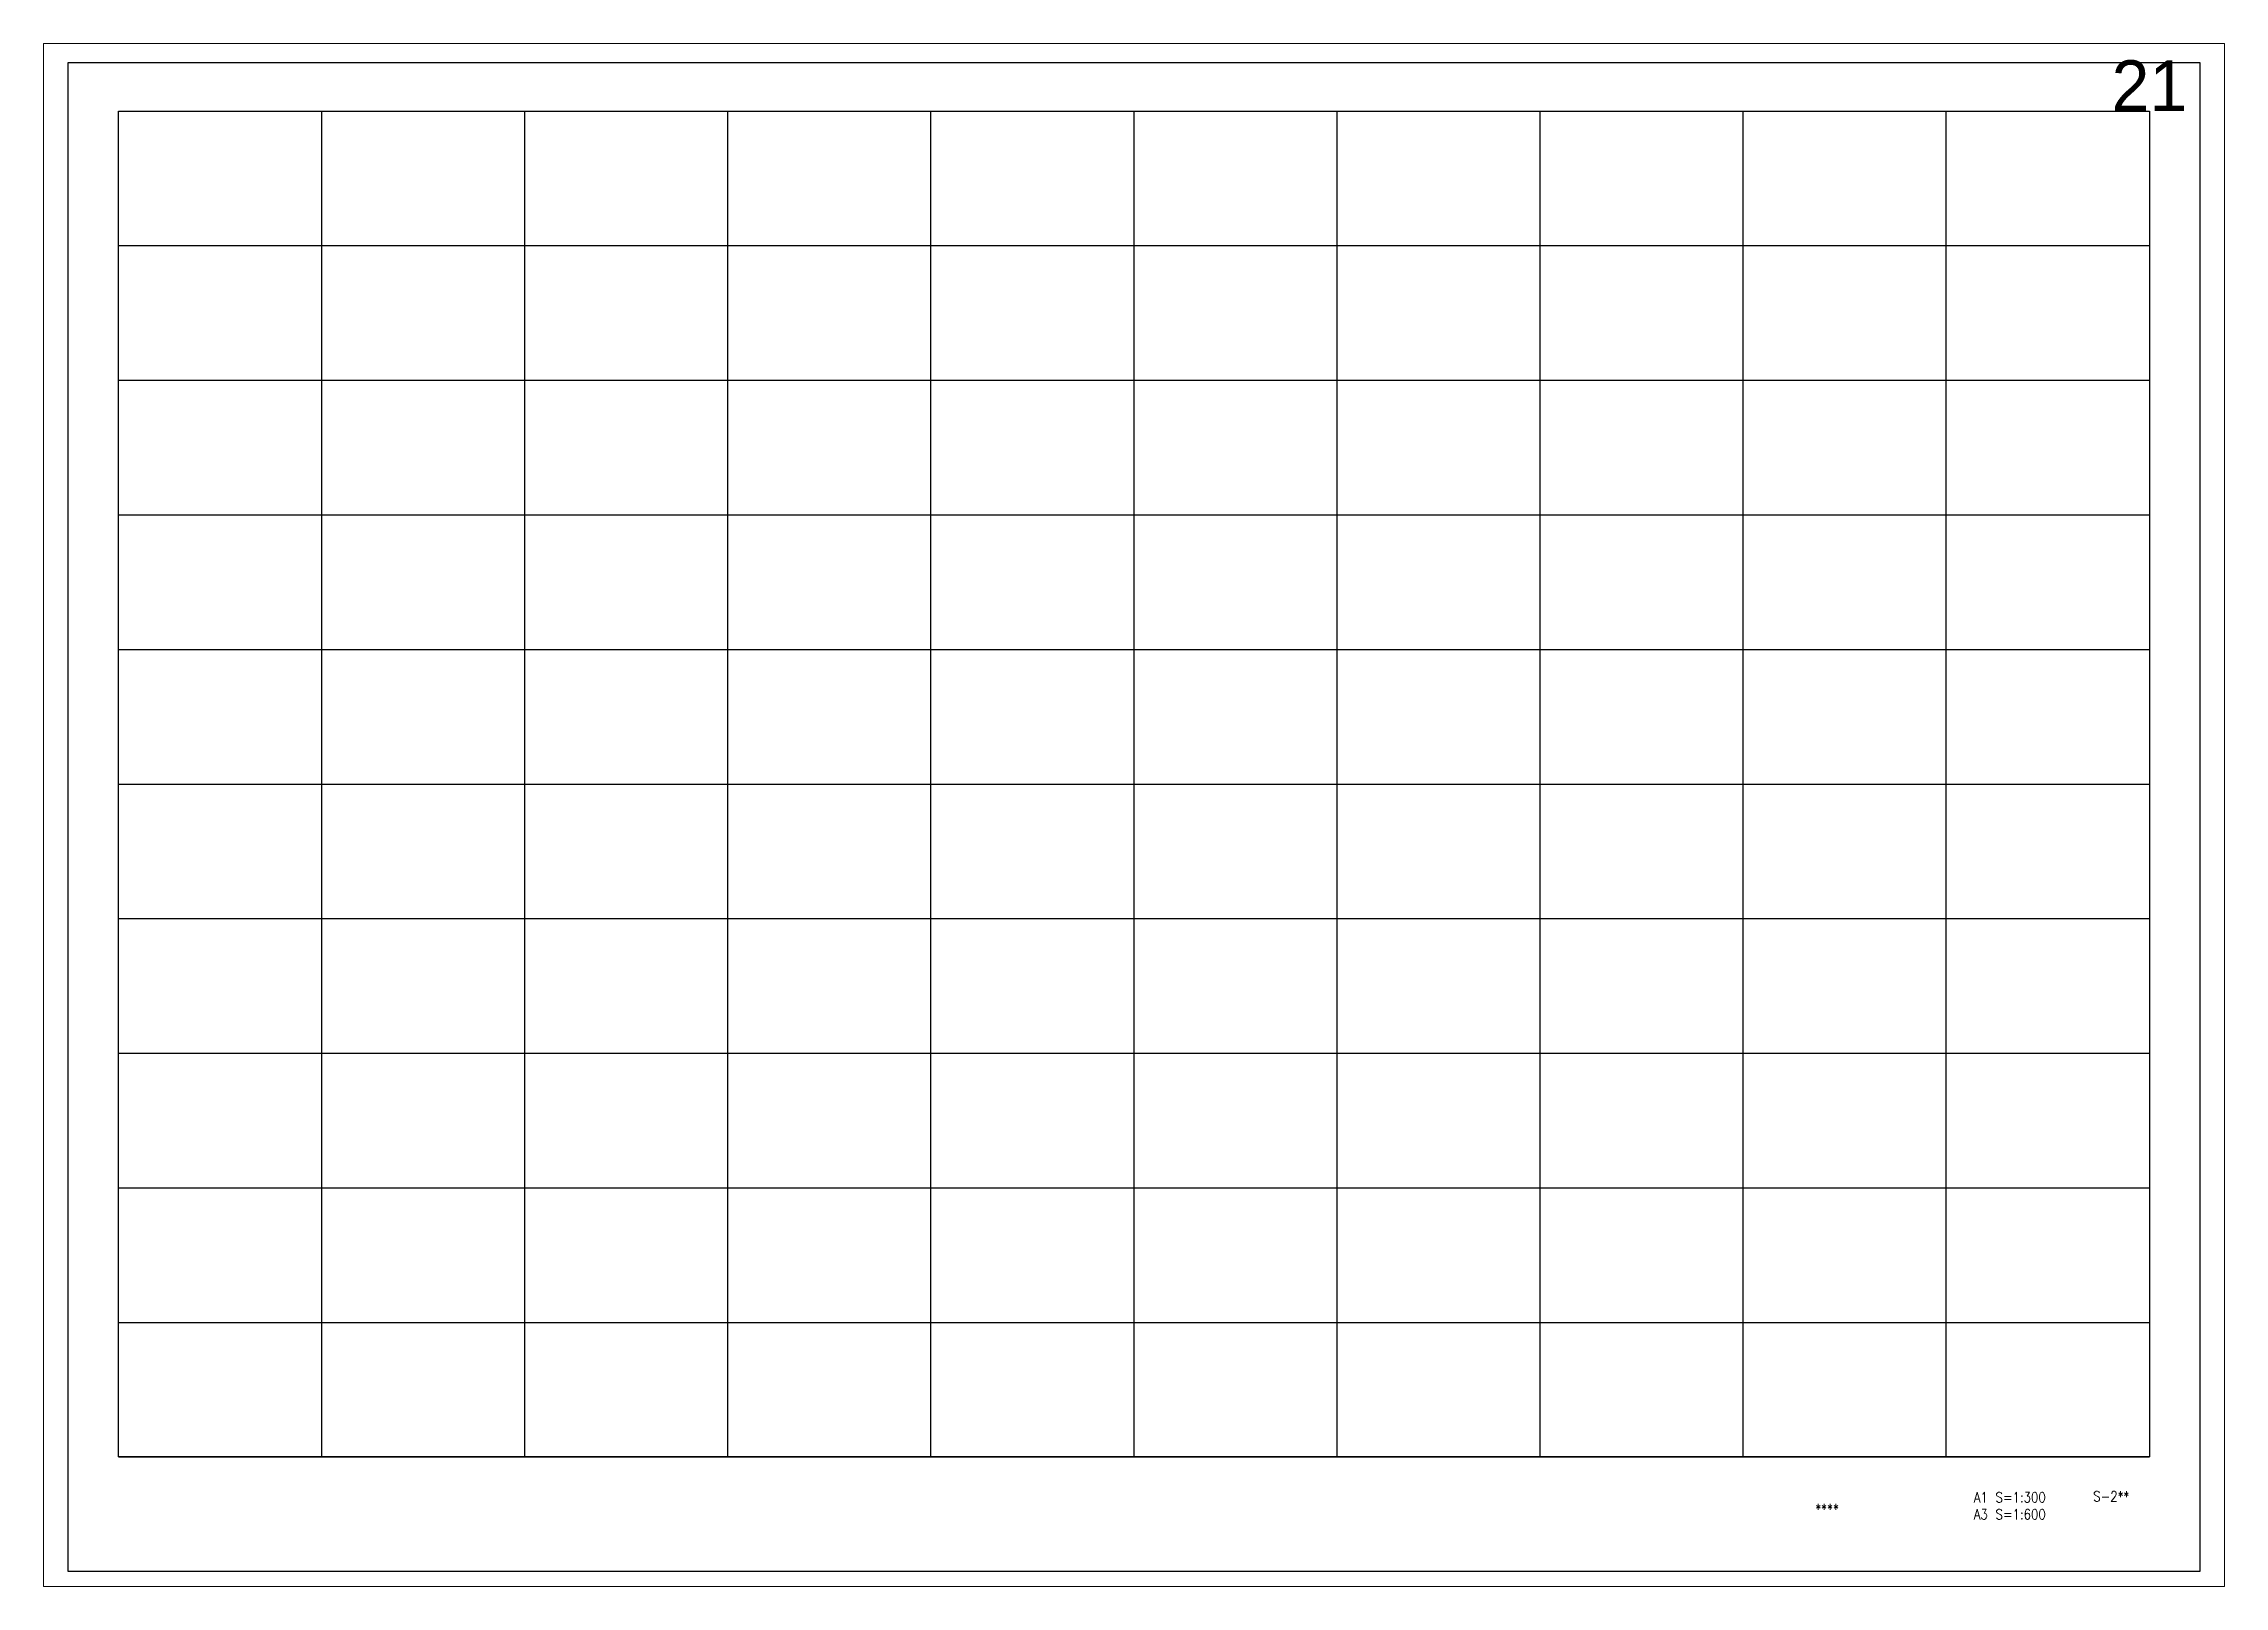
# Paper-space layout '31' of a CAD drawing. Extents: x -23 to 863, y -16 to 610.
# The model-space entities are those that its viewports show. They can reach past a viewport. Long polylines and large blocks are cut down to what shows.
import ezdxf
from ezdxf.enums import TextEntityAlignment as Align

# ---------------------------------------------------------------- set-up
doc = ezdxf.new("R2010")
doc.units = 0
doc.header["$MEASUREMENT"] = 0
doc.layers.get('Defpoints').update_dxf_attribs({"color": 251, "linetype": 'CONTINUOUS'})
doc.layers.add('99_レイアウト枠', color=251, linetype='CONTINUOUS', plot=False)
doc.layers.add('99_頁番号', color=6, linetype='CONTINUOUS')
doc.styles.add('DRACAD', font='txt', dxfattribs={"width": 0.85, "bigfont": 'extfont2'})
doc.styles.get("Standard").update_dxf_attribs({"font": 'Osaka.ttc'})

msp = doc.modelspace()

# ---------------------------------------------------------------- linework, layer by layer
at = {"layer": '99_レイアウト枠'}
for p, q in [((1086000, -164700), (1086000, -5700)), ((1110000, -164700), (1110000, -5700)), ((1134000, -164700), (1134000, -5700)), ((1158000, -164700), (1158000, -5700)), ((1182000, -164700), (1182000, -5700)), ((1206000, -164700), (1206000, -5700)), ((1230000, -164700), (1230000, -5700)), ((1254000, -164700), (1254000, -5700)), ((1278000, -164700), (1278000, -5700)), ((1302000, -164700), (1302000, -5700)), ((1086000, -21600), (1326000, -21600)), ((1086000, -37500), (1326000, -37500)), ((1086000, -53400), (1326000, -53400)), ((1086000, -69300), (1326000, -69300)), ((1086000, -85200), (1326000, -85200)), ((1086000, -101100), (1326000, -101100)), ((1086000, -117000), (1326000, -117000)), ((1086000, -132900), (1326000, -132900)), ((1086000, -148800), (1326000, -148800)), ((1086000, -164700), (1326000, -164700))]:
    msp.add_line(p, q, dxfattribs=at)
for points in [[(1080000, -178200), (1332000, -178200), (1332000, 0), (1080000, 0)], [(1086000, -5700), (1326000, -5700), (1326000, -164700), (1086000, -164700)]]:
    msp.add_lwpolyline(points, close=True, dxfattribs=at)

# ---------------------------------------------------------------- texts
msp.add_text('21', height=6000, dxfattribs=at).set_placement((1326000, -5700), align=Align.CENTER)
at = {"layer": '99_頁番号', "char_height": 1200, "attachment_point": 5, "style": 'DRACAD'}
for s, insert in [('A1 S=1:300^JA3 S=1:600', (1309500, -170473)), ('{S-2**}', (1321500, -169350)), ('{  ****  }', (1287000, -170850))]:
    msp.add_mtext(s, dxfattribs=dict(at, insert=insert))

psp = doc.layouts.new('31')

# ---------------------------------------------------------------- viewports
at = {"layer": 'Defpoints'}
psp.add_viewport(center=(420, 297), size=(885.46, 626.16), view_center_point=(1206000, -88860), view_height=182253.6, dxfattribs=at)

doc.saveas('drawing.dxf')
